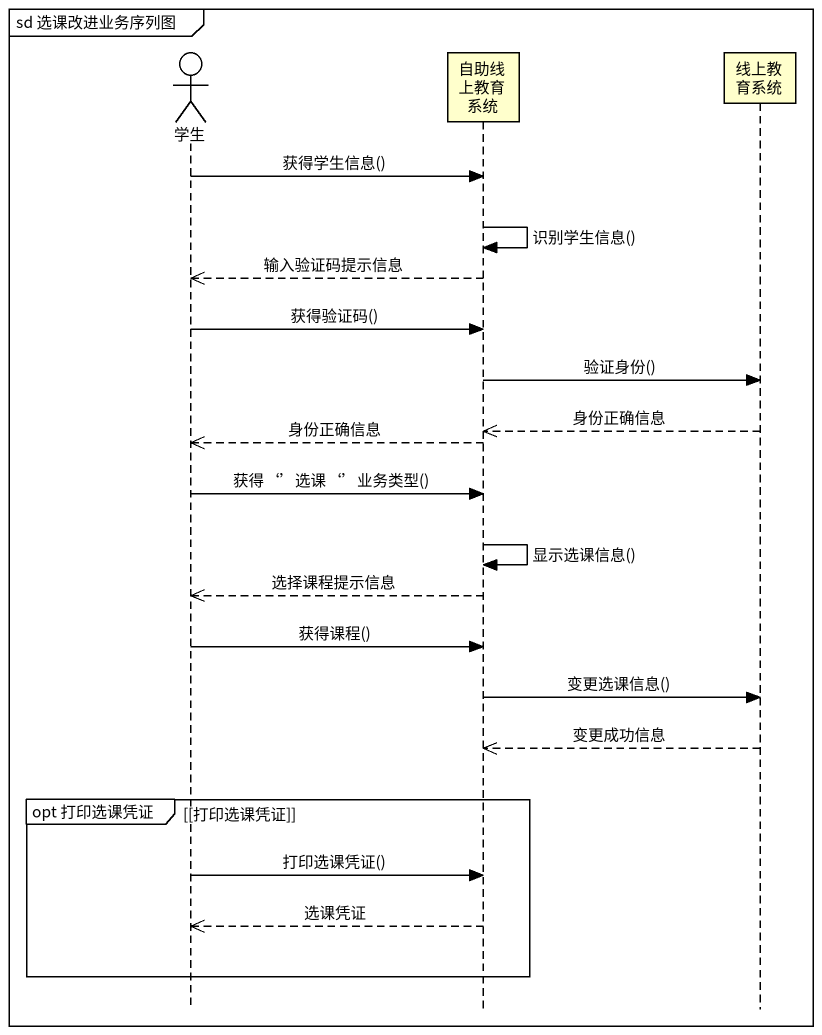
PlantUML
@startuml
mainframe sd 选课改进业务序列图
hide footbox
actor 学生
participant 自助线上教育系统
participant 线上教育系统

学生 -> 自助线上教育系统 : 获得学生信息()
自助线上教育系统 -> 自助线上教育系统 : 识别学生信息()
自助线上教育系统 -->> 学生 : 输入验证码提示信息
学生 -> 自助线上教育系统 : 获得验证码()
自助线上教育系统 -> 线上教育系统 : 验证身份()
线上教育系统 -->> 自助线上教育系统 : 身份正确信息
自助线上教育系统 -->> 学生 : 身份正确信息
学生 -> 自助线上教育系统 : 获得‘’选课‘’业务类型()
自助线上教育系统 -> 自助线上教育系统 : 显示选课信息()
自助线上教育系统 -->> 学生 : 选择课程提示信息
学生 -> 自助线上教育系统 : 获得课程()
自助线上教育系统 -> 线上教育系统 : 变更选课信息()
线上教育系统 -->> 自助线上教育系统 : 变更成功信息
group opt 打印选课凭证 [[打印选课凭证]]
  学生 -> 自助线上教育系统 : 打印选课凭证()
  自助线上教育系统 -->> 学生 : 选课凭证
end
@enduml
